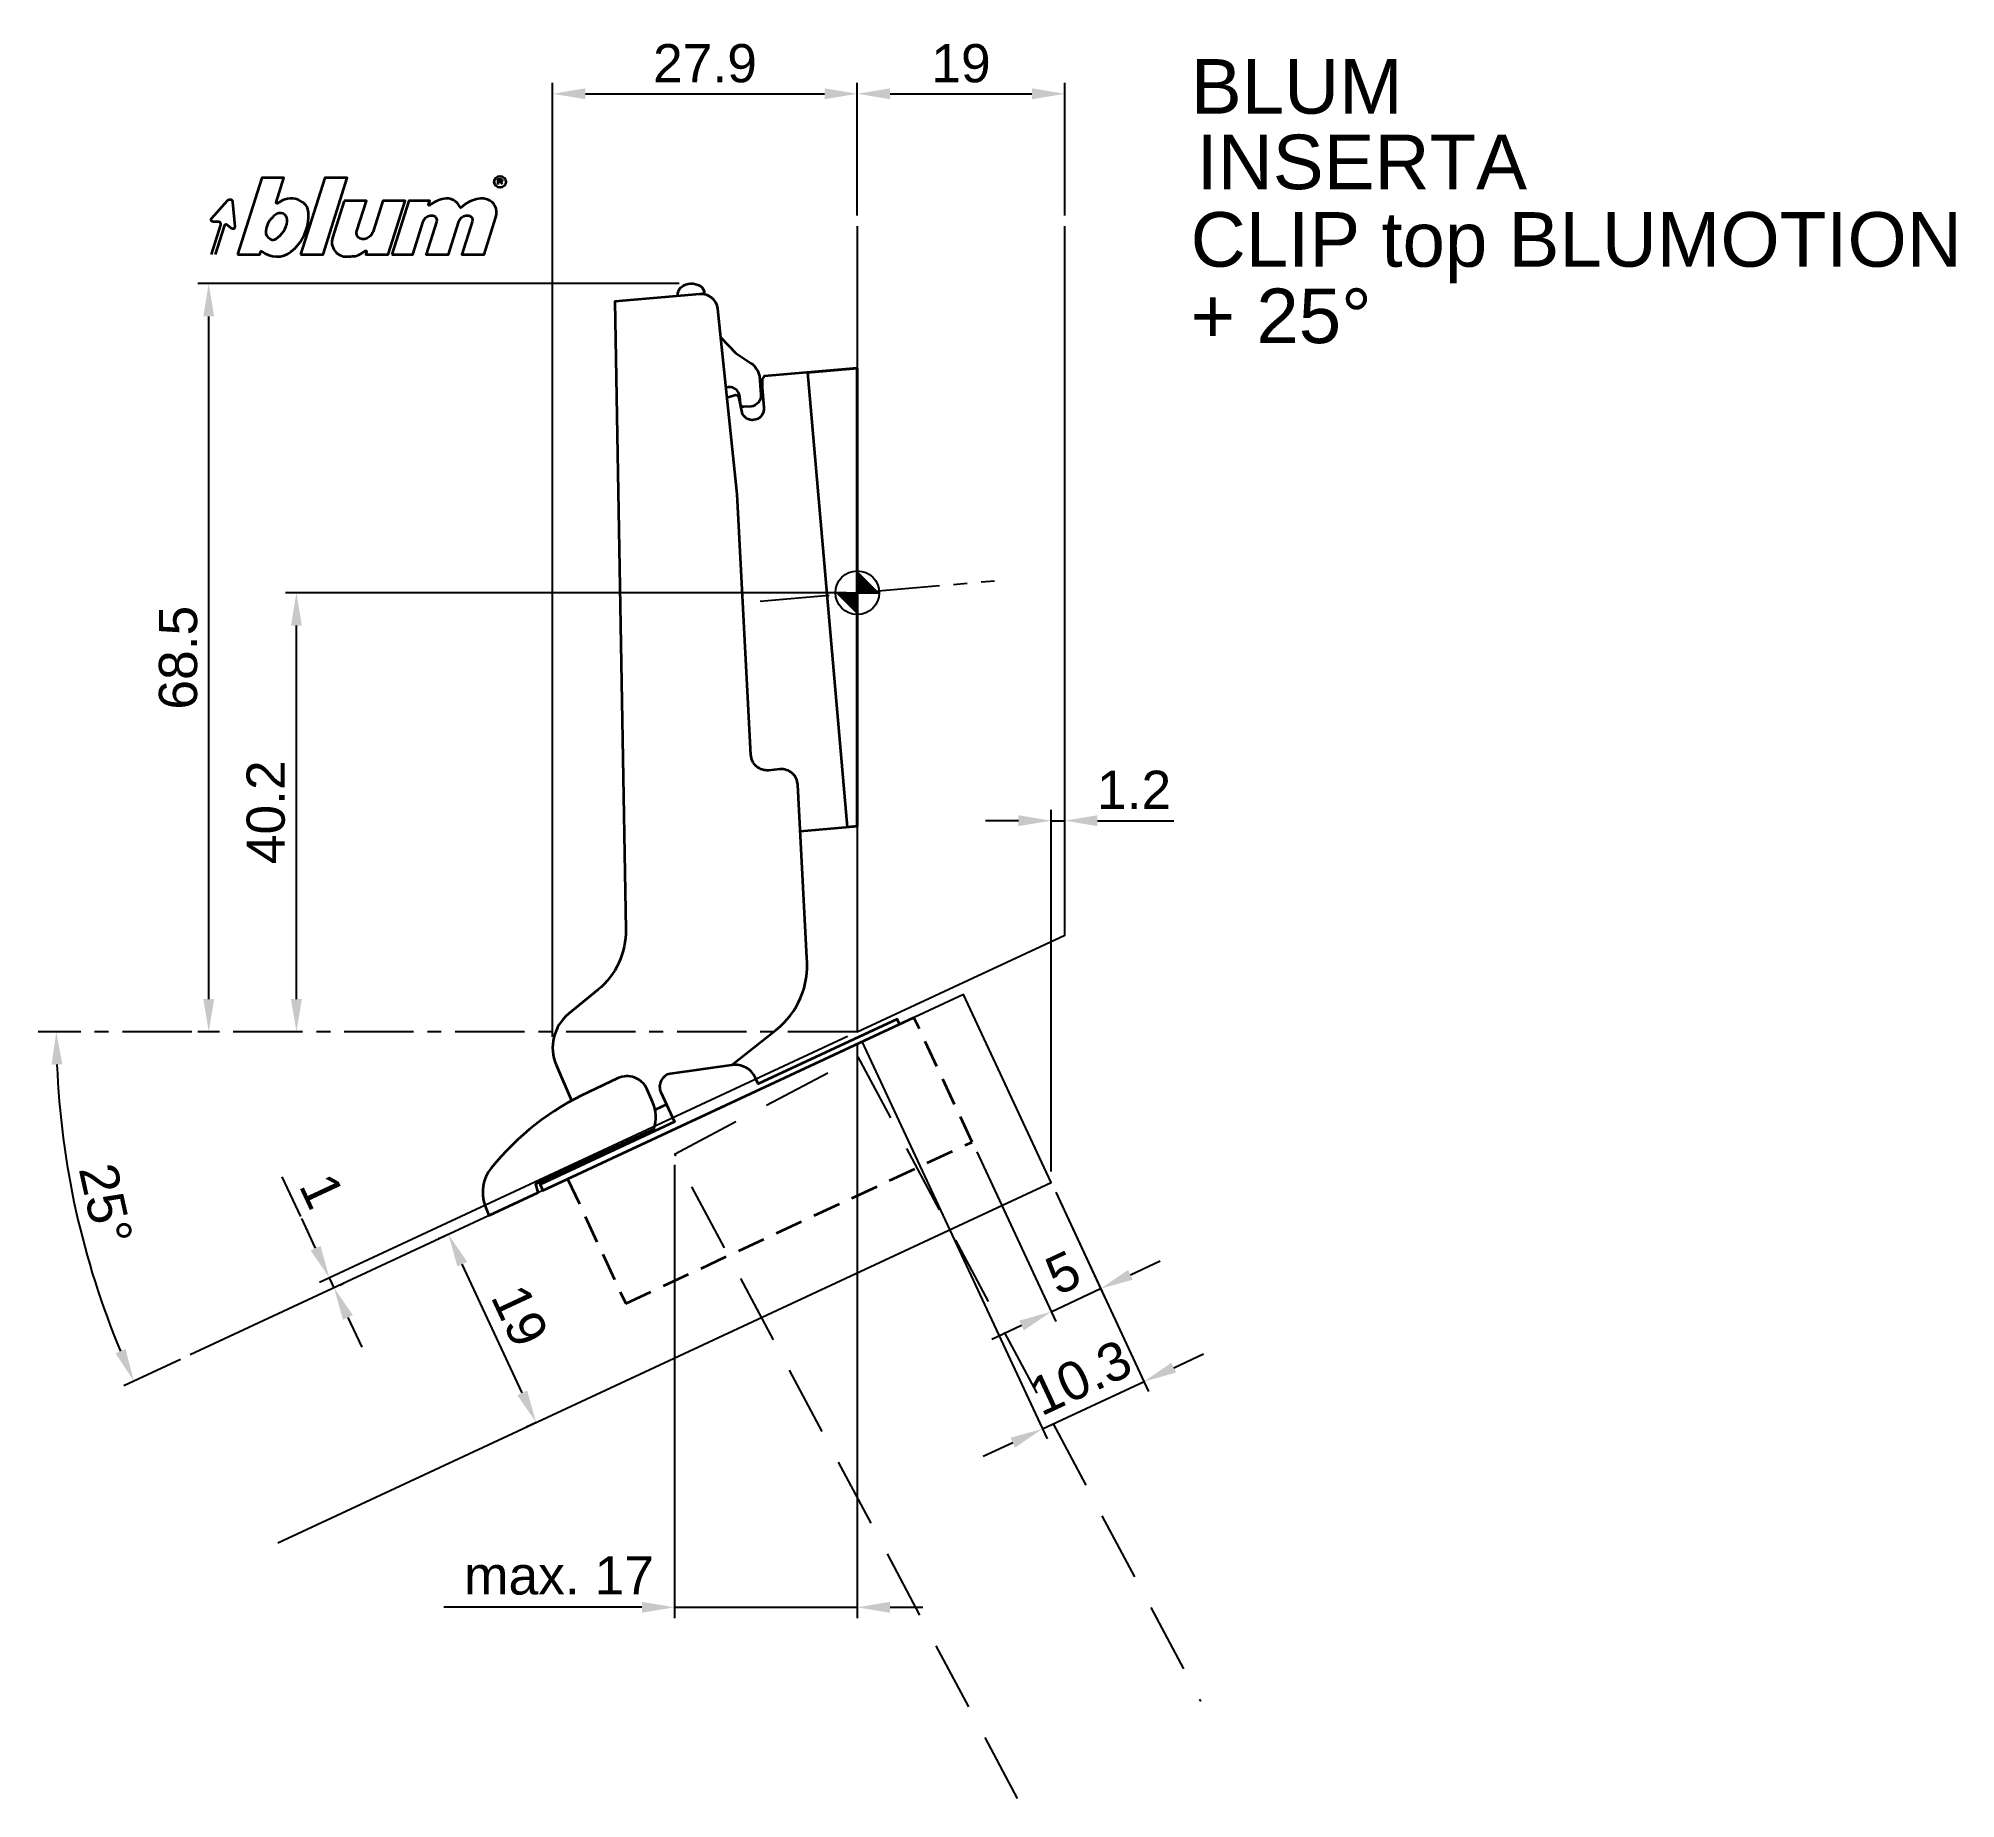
# Model space of a CAD drawing. Extents: x -75 to 101, y -110 to 51.
import ezdxf

# ---------------------------------------------------------------- set-up
doc = ezdxf.new("R2010")
doc.units = 0
doc.header["$PDMODE"] = 35
doc.header["$PDSIZE"] = 5
doc.linetypes.add('MITTE', pattern=[50.8, 31.75, -6.35, 6.35, -6.35])
doc.linetypes.add('STRICHLINIE', pattern=[19.05, 12.7, -6.35])
doc.layers.get('Defpoints').update_dxf_attribs({"linetype": 'CONTINUOUS'})
doc.layers.add('1', color=2, linetype='CONTINUOUS')
doc.layers.add('5', color=1, linetype='CONTINUOUS')
doc.layers.add('6', color=3, linetype='CONTINUOUS', lineweight=35)
doc.styles.add('Beschlag', font='ARIAL.TTF')
doc.dimstyles.new('Beschlag', dxfattribs={"dimtxt": 3.5, "dimasz": 3, "dimexe": 1, "dimexo": 1, "dimgap": 1, "dimtad": 1, "dimdec": 1, "dimdsep": 46, "dimtxsty": 'Beschlag', "dimcen": 2, "dimclrd": 256, "dimclre": 256, "dimclrt": 256, "dimadec": 1, "dimazin": 2, "dimtfac": 0.71, "dimtdec": 1, "dimtix": 1, "dimtmove": 2, "dimatfit": 0, "dimfxl": 0, "dimtolj": 1, "dimlwd": -1, "dimlwe": -1, "dimarcsym": 0})

# ---------------------------------------------------------------- blocks, each defined once
blk = doc.blocks.new('NullPunkt')
at = {"layer": '5'}
for points in [[(0, 2), (0, -2)], [(-2, 0), (2, 0)]]:
    blk.add_lwpolyline(points, dxfattribs=at)
blk.add_circle((0, 0), 2, dxfattribs=at)
for points in [[(0, 0), (-2, 0), (0, 2)], [(0, 0), (2, 0), (0, -2)]]:
    blk.add_solid(points, dxfattribs=at)
blk = doc.blocks.new('*D1')
at = {"layer": '1'}
for p, q in [((-16.32, 28.32), (-60.4, 28.32)), ((-59.4, -37.22), (-59.4, 25.32)), ((-59.27, -40.22), (-60.4, -40.22))]:
    blk.add_line(p, q, dxfattribs=at)
for points in [[(-59.9, 25.32), (-58.9, 25.32), (-59.4, 28.32)], [(-59.9, -37.22), (-58.9, -37.22), (-59.4, -40.22)]]:
    blk.add_solid(points, dxfattribs=at)
at = {"layer": 'Defpoints', "color": 0}
for p in [(-59.4, 28.32), (-15.32, 28.32), (-58.27, -40.22)]:
    blk.add_point(p, dxfattribs=at)
at = {"layer": '1', "insert": (-62.19, -5.95), "char_height": 3.5, "attachment_point": 5, "rotation": 90, "style": 'Beschlag'}
blk.add_mtext('\\A1;68.5', dxfattribs=at)
blk = doc.blocks.new('*D2')
at = {"layer": '1'}
for p, q in [((-1, 0), (-52.37, 0)), ((-51.37, -37.22), (-51.37, -3)), ((-51.91, -40.22), (-52.37, -40.22))]:
    blk.add_line(p, q, dxfattribs=at)
for points in [[(-51.87, -3), (-50.87, -3), (-51.37, 0)], [(-51.87, -37.22), (-50.87, -37.22), (-51.37, -40.22)]]:
    blk.add_solid(points, dxfattribs=at)
at = {"layer": 'Defpoints', "color": 0}
for p in [(-51.37, 0), (0, 0), (-50.91, -40.22)]:
    blk.add_point(p, dxfattribs=at)
at = {"layer": '1', "insert": (-54.16, -20.11), "char_height": 3.5, "attachment_point": 5, "rotation": 90, "style": 'Beschlag'}
blk.add_mtext('\\A1;40.2', dxfattribs=at)
blk = doc.blocks.new('*D3')
at = {"layer": '1'}
for p, q in [((-27.9, -40.67), (-27.9, 46.71)), ((-24.9, 45.71), (-3, 45.71)), ((0, 34.57), (0, 46.71))]:
    blk.add_line(p, q, dxfattribs=at)
for points in [[(-24.9, 46.21), (-24.9, 45.21), (-27.9, 45.71)], [(-3, 46.21), (-3, 45.21), (0, 45.71)]]:
    blk.add_solid(points, dxfattribs=at)
at = {"layer": 'Defpoints', "color": 0}
for p in [(0, 45.71), (0, 33.57), (-27.9, -41.67)]:
    blk.add_point(p, dxfattribs=at)
at = {"layer": '1', "insert": (-13.95, 48.49), "char_height": 3.5, "attachment_point": 5, "style": 'Beschlag'}
blk.add_mtext('\\A1;27.9', dxfattribs=at)
blk = doc.blocks.new('*D4')
at = {"layer": '1'}
for p, q in [((0, 34.57), (0, 46.71)), ((3, 45.71), (16, 45.71)), ((19, 34.57), (19, 46.71))]:
    blk.add_line(p, q, dxfattribs=at)
for points in [[(3, 46.21), (3, 45.21), (0, 45.71)], [(16, 46.21), (16, 45.21), (19, 45.71)]]:
    blk.add_solid(points, dxfattribs=at)
at = {"layer": 'Defpoints', "color": 0}
for p in [(19, 45.71), (0, 33.57), (19, 33.57)]:
    blk.add_point(p, dxfattribs=at)
at = {"layer": '1', "insert": (9.5, 48.49), "char_height": 3.5, "attachment_point": 5, "style": 'Beschlag'}
blk.add_mtext('\\A1;19', dxfattribs=at)
blk = doc.blocks.new('*D5')
at = {"layer": '1'}
for p, q in [((14.75, -20.88), (11.75, -20.88)), ((17.75, -53.01), (17.75, -19.88)), ((17.75, -20.88), (19, -20.88)), ((19, -21.08), (19, -19.88)), ((22, -20.88), (25, -20.88))]:
    blk.add_line(p, q, dxfattribs=at)
for points in [[(14.75, -20.38), (14.75, -21.38), (17.75, -20.88)], [(22, -20.38), (22, -21.38), (19, -20.88)]]:
    blk.add_solid(points, dxfattribs=at)
at = {"layer": 'Defpoints', "color": 0}
for p in [(19, -20.88), (19, -22.08), (17.75, -54.01)]:
    blk.add_point(p, dxfattribs=at)
at = {"layer": '1', "insert": (25.35, -18.05), "char_height": 3.5, "attachment_point": 5, "style": 'Beschlag'}
blk.add_mtext('\\A1;1.2', dxfattribs=at)
blk = doc.blocks.new('*D6')
at = {"layer": '1'}
for p, q in [((0, -41.22), (0, -93.94)), ((-16.73, -52.42), (-16.73, -93.94)), ((-19.73, -92.94), (-22.73, -92.94)), ((-16.73, -92.94), (0, -92.94)), ((3, -92.94), (6, -92.94))]:
    blk.add_line(p, q, dxfattribs=at)
for points in [[(-19.73, -92.44), (-19.73, -93.44), (-16.73, -92.94)], [(3, -92.44), (3, -93.44), (0, -92.94)]]:
    blk.add_solid(points, dxfattribs=at)
at = {"layer": 'Defpoints', "color": 0}
for p in [(0, -40.22), (-16.73, -51.42), (0, -92.94)]:
    blk.add_point(p, dxfattribs=at)
at = {"layer": '1', "insert": (-27.32, -90.04), "char_height": 3.5, "attachment_point": 5, "style": 'Beschlag'}
blk.add_mtext('\\A1;max. 17', dxfattribs=at)
blk = doc.blocks.new('*D7')
at = {"layer": '1'}
for p, q in [((10.94, -51.23), (18.18, -66.77)), ((18.17, -54.91), (22.71, -64.66)), ((25.01, -62.48), (27.73, -61.21)), ((17.76, -65.86), (22.29, -63.75)), ((15.04, -67.13), (12.32, -68.4))]:
    blk.add_line(p, q, dxfattribs=at)
for points in [[(24.8, -62.03), (25.22, -62.93), (22.29, -63.75)], [(14.83, -66.68), (15.25, -67.58), (17.76, -65.86)]]:
    blk.add_solid(points, dxfattribs=at)
at = {"layer": 'Defpoints', "color": 0}
for p in [(10.51, -50.32), (17.75, -54.01), (22.29, -63.75)]:
    blk.add_point(p, dxfattribs=at)
at = {"layer": '1', "insert": (18.85, -62.29), "char_height": 3.5, "attachment_point": 5, "rotation": 25, "style": 'Beschlag'}
blk.add_mtext('\\A1;5', dxfattribs=at)
blk = doc.blocks.new('*D8')
at = {"layer": '1'}
for p, q in [((0.42, -41.12), (17.38, -77.5)), ((18.17, -54.91), (26.68, -73.16)), ((28.98, -70.99), (31.7, -69.72)), ((16.96, -76.59), (26.26, -72.26)), ((14.24, -77.86), (11.52, -79.13))]:
    blk.add_line(p, q, dxfattribs=at)
for points in [[(28.77, -70.53), (29.19, -71.44), (26.26, -72.26)], [(14.03, -77.41), (14.45, -78.31), (16.96, -76.59)]]:
    blk.add_solid(points, dxfattribs=at)
at = {"layer": 'Defpoints', "color": 0}
for p in [(0, -40.22), (17.75, -54.01), (26.26, -72.26)]:
    blk.add_point(p, dxfattribs=at)
at = {"layer": '1', "insert": (20.43, -71.9), "char_height": 3.5, "attachment_point": 5, "rotation": 25, "style": 'Beschlag'}
blk.add_mtext('\\A1;10.3', dxfattribs=at)
blk = doc.blocks.new('*D9')
at = {"layer": '1'}
for p, q in [((-37.03, -58.59), (-38.35, -59.2)), ((-30.68, -73.29), (-36.18, -61.5)), ((-29.42, -76.01), (-30.32, -76.43))]:
    blk.add_line(p, q, dxfattribs=at)
for points in [[(-35.73, -61.29), (-36.63, -61.71), (-37.45, -58.78)], [(-30.23, -73.08), (-31.14, -73.5), (-29.42, -76.01)]]:
    blk.add_solid(points, dxfattribs=at)
at = {"layer": 'Defpoints', "color": 0}
for p in [(-37.45, -58.78), (-36.12, -58.16), (-28.51, -75.58)]:
    blk.add_point(p, dxfattribs=at)
at = {"layer": '1', "insert": (-30.91, -66.22), "char_height": 3.5, "attachment_point": 5, "rotation": 295, "style": 'Beschlag'}
blk.add_mtext('\\A1;19', dxfattribs=at)
blk = doc.blocks.new('*D10')
at = {"layer": '1'}
for p, q in [((-0.91, -40.64), (-49.25, -63.18)), ((-49.61, -60.04), (-50.88, -57.32)), ((-47.92, -63.67), (-48.35, -62.76)), ((-47.39, -63.42), (-47.02, -63.25)), ((-46.65, -66.39), (-45.39, -69.11))]:
    blk.add_line(p, q, dxfattribs=at)
for points in [[(-49.16, -59.83), (-50.07, -60.25), (-48.35, -62.76)], [(-46.2, -66.18), (-47.11, -66.6), (-47.92, -63.67)]]:
    blk.add_solid(points, dxfattribs=at)
at = {"layer": 'Defpoints', "color": 0}
for p in [(0, -40.22), (-48.35, -62.76), (-48.3, -63.85)]:
    blk.add_point(p, dxfattribs=at)
at = {"layer": '1', "insert": (-49.03, -54.79), "char_height": 3.5, "attachment_point": 5, "rotation": 295, "style": 'Beschlag'}
blk.add_mtext('\\A1;1', dxfattribs=at)
blk = doc.blocks.new('Logo_BLUM')
at = {"layer": '6', "color": 20, "linetype": 'Continuous'}
for points in [[(2.39, 0), (4.43, 0), (4.52, 0.26, -0.512391), (4.62, 0.29, 0.357881), (7.3, 0.25, 0.116336), (8.5, 1.76, 0.127435), (8.89, 3.85, 0.227045), (8.36, 4.79, 0.273775), (6.5, 4.93), (6.04, 4.67, -0.689828), (5.94, 4.76), (6.65, 7), (4.61, 7)], [(5.59, 3.39, 0.16703), (4.99, 2.14, 0.322673), (5.41, 1.39, 0.260102), (5.93, 1.42, 0.211929), (6.95, 3, 0.250706), (6.73, 3.62, 0.316796), (6.01, 3.72, 0.086595)], [(12.15, 4.9), (11.09, 1.53, 0.527578), (12.44, -0.2, -0.003338), (13.06, -0.17, 0.131781), (13.63, 0.02), (14.12, 0.32, -0.706223), (14.22, 0.24), (14.15, 0), (16.19, 0), (17.75, 4.9), (15.7, 4.9), (14.81, 2.11, -0.253672), (14.11, 1.42, -0.127823), (13.72, 1.42, -0.447747), (13.33, 2.15), (14.2, 4.9)], [(16.53, 0), (18.44, 0), (19.39, 3, -0.282196), (20.04, 3.56, -0.141376), (20.38, 3.52, -0.3938), (20.62, 2.99), (19.67, 0), (21.72, 0), (22.67, 3, -0.282189), (23.31, 3.56, -0.141385), (23.65, 3.52, -0.393792), (23.89, 2.99), (22.94, 0), (24.99, 0), (26.07, 3.42, 0.424526), (25.18, 5.07, 0.098115), (24.64, 5.11, 0.114777), (23.24, 4.6), (22.89, 4.28, -0.522588), (22.79, 4.31, 0.36711), (21.28, 5.09, 0.102012), (20, 4.5, -0.748324), (19.89, 4.58), (20, 4.9), (18.08, 4.9)]]:
    blk.add_lwpolyline(points, format="xyb", close=True, dxfattribs=at)
blk.add_lwpolyline([(8.18, 0), (10.23, 0), (12.45, 7), (10.4, 7)], close=True, dxfattribs=at)
for points in [[(26.26, 6.4), (26.26, 6.9), (26.52, 6.9, -0.975005), (26.53, 6.67, 0.014563), (26.45, 6.67), (26.26, 6.67), (26.45, 6.67), (26.52, 6.6), (26.57, 6.53), (26.62, 6.42)], [(0, 0), (0.86, 2.7, 0.480207), (0.67, 2.98), (0.19, 2.97, -0.689229), (0.05, 3.33), (1.49, 4.95, -0.685285), (1.94, 4.79), (2.15, 2.54, -0.636083), (1.84, 2.36), (1.47, 2.68, 0.560356), (1.16, 2.59), (0.34, 0)]]:
    blk.add_lwpolyline(points, format="xyb", dxfattribs=at)
blk.add_circle((26.44, 6.65), 0.527, dxfattribs=at)
blk = doc.blocks.new('*D24')
at = {"layer": '1'}
blk.add_line((-62, -70.23), (-67.17, -72.64), dxfattribs=at)
blk.add_arc((2.36, -40.22), 75.72, 182.2701, 202.7299, dxfattribs=at)
for points in [[(-73.8, -43.23), (-72.8, -43.21), (-73.36, -40.22)], [(-67.02, -69.27), (-67.94, -69.68), (-66.26, -72.22)]]:
    blk.add_solid(points, dxfattribs=at)
at = {"layer": 'Defpoints', "color": 0}
for p in [(9.72, -36.79), (-75.01, -40.22), (0, -40.22), (-72.56, -51.19), (-61.1, -69.81)]:
    blk.add_point(p, dxfattribs=at)
at = {"layer": '1', "insert": (-68.84, -56), "char_height": 3.5, "attachment_point": 5, "rotation": 282.5, "style": 'Beschlag'}
blk.add_mtext('\\A1;25°', dxfattribs=at)

msp = doc.modelspace()

# ---------------------------------------------------------------- linework, layer by layer
at = {"layer": '1'}
for p, q in [((25, -20.88), (29, -20.88)), ((-50.97, -57.15), (-52.66, -53.52)), ((-22.73, -92.94), (-37.86, -92.94))]:
    msp.add_line(p, q, dxfattribs=at)
at = {"layer": '5', "linetype": 'MITTE', "ltscale": 0.2}
for p, q in [((-8.91, -0.78), (12.58, 1.1)), ((0, -40.22), (-75.01, -40.22))]:
    msp.add_line(p, q, dxfattribs=at)
at = {"layer": '5'}
for points in [[(0, 33.57), (0, -40.22), (19, -31.36), (19, 33.57)], [(-53.07, -87.03), (17.75, -54.01), (9.72, -36.79), (-61.1, -69.81)]]:
    msp.add_lwpolyline(points, dxfattribs=at)
at = {"layer": '5', "linetype": 'STRICHLINIE', "ltscale": 0.5}
msp.add_lwpolyline([(14.68, -110.47), (-16.73, -51.42), (0.05, -42.5), (31.45, -101.55)], dxfattribs=at)
at = {"layer": '6'}
msp.add_line((-17.47, -46.87), (-18.52, -47.36), dxfattribs=at)
for points in [[(-16.44, 27.17), (-16.44, 27.18, -0.303388), (-15.91, 28.15, -0.299266), (-14.2, 27.98), (-13.98, 27.57), (-14.15, 27.38), (-14.12, 27.35)], [(-11.52, -43.28), (-7.44, -40.04, 0.253891), (-4.62, -33.43), (-5.45, -17.59, 0.424475), (-7.08, -16.17), (-8.12, -16.27, -0.424475), (-9.75, -14.85), (-11, 9.03), (-12.78, 26.02, 0.409111), (-14.41, 27.35), (-22.2, 26.67), (-21.2, -30.84, -0.229031), (-23.75, -36.38), (-26.44, -38.58, 0.334595), (-27.57, -43.26), (-26.16, -46.52)], [(-12.51, 23.39), (-11.12, 21.96), (-9.76, 21.04, -0.198988), (-8.97, 19.85), (-8.83, 18.16, -0.414108), (-9.73, 17.07), (-10.38, 17.02, -0.41444), (-10.71, 17.29), (-10.77, 17.98, 0.487382), (-12.03, 18.8, 0.405784)], [(-5.23, -21.84), (0, -21.38), (0, 20.58), (-8.52, 19.83), (-8.72, 19.56), (-8.72, 18.8), (-8.56, 16.95, -0.806523), (-10.5, 16.35), (-10.82, 17.84, 0.360483), (-11.15, 18.1), (-11.93, 17.85)], [(3.87, -39.52), (3.66, -39.06), (-9.07, -45), (-9.35, -44.4, 0.312987), (-11.32, -43.25), (-17.14, -44.06, 0.486363), (-17.99, -45.74), (-16.73, -48.46), (-16.73, -48.46), (-29.05, -54.21), (-28.8, -54.75), (5.19, -38.9)]]:
    msp.add_lwpolyline(points, format="xyb", dxfattribs=at)
for points in [[(-4.56, 20.18), (0, 20.58), (0, -21.38), (-0.92, -21.46)], [(-4.56, 20.18), (-0.92, -21.46)]]:
    msp.add_lwpolyline(points, dxfattribs=at)
at = {"layer": '6', "linetype": 'STRICHLINIE', "ltscale": 0.2}
msp.add_lwpolyline([(-26.53, -53.69), (-21.21, -65.11), (10.51, -50.32), (5.19, -38.9)], dxfattribs=at)
at = {"layer": '6', "flags": 128}
msp.add_lwpolyline([(-19.27, -45.45, 0.414214), (-21.93, -44.48), (-24.63, -45.74, 0.114125), (-33.54, -52.72, 0.262579), (-34.1, -56.11), (-33.75, -57.06), (-29.22, -54.95), (-29.43, -54.16), (-18.64, -49.13, 0.191102), (-18.75, -46.63), (-19.27, -45.45)], format="xyb", dxfattribs=at)

# ---------------------------------------------------------------- block references
at = {"layer": '1'}
msp.add_blockref('Logo_BLUM', (-59.16, 31), dxfattribs=at)
at = {"layer": '5', "rotation": 90}
msp.add_blockref('NullPunkt', (0, 0), dxfattribs=at)

# ---------------------------------------------------------------- texts
at = {"layer": '1', "linetype": 'Continuous', "style": 'Beschlag'}
for s, p in [('BLUM', (30.55, 43.89)), ('CLIP top BLUMOTION', (30.53, 29.87)), ('+ 25%%D', (30.53, 22.87))]:
    msp.add_text(s, height=5, dxfattribs=at).set_placement(p)
at = {"layer": '1', "insert": (31.07, 41.97), "char_height": 5, "width": 110.7908, "attachment_point": 1, "style": 'Beschlag'}
msp.add_mtext('INSERTA', dxfattribs=at)

# ---------------------------------------------------------------- dimensions: what is measured, and where the dimension line sits
at = {"layer": '1'}
for base, p1, p2, angle, picture, middle in [((0, 45.71), (-27.9, -41.67), (0, 33.57), 180, '*D3', (-13.95, 48.49)), ((19, 45.71), (0, 33.57), (19, 33.57), 180, '*D4', (9.5, 48.49)), ((-59.4, 28.32), (-58.27, -40.22), (-15.32, 28.32), 90, '*D1', (-62.19, -5.95)), ((-51.37, 0), (-50.91, -40.22), (0, 0), 90, '*D2', (-54.16, -20.11)), ((26.26, -72.26), (0, -40.22), (17.75, -54.01), 25, '*D8', (20.43, -71.9)), ((22.29, -63.75), (10.51, -50.32), (17.75, -54.01), 25, '*D7', (18.85, -62.29)), ((-37.45, -58.78), (-28.51, -75.58), (-36.12, -58.16), 115, '*D9', (-30.91, -66.22))]:
    dim = msp.add_linear_dim(base=base, p1=p1, p2=p2, angle=angle, dimstyle='Beschlag', dxfattribs=at)
    dim.commit()
    dim.dimension.update_dxf_attribs({"geometry": picture, "text_midpoint": middle})
for base, p1, p2, angle, picture, middle in [((18.997, -20.8779), (17.7487, -54.0073), (18.997, -22.079), 180, '*D5', (25.3511, -18.0518)), ((-48.35, -62.76), (-48.3, -63.85), (0, -40.22), 115, '*D10', (-49.03, -54.79))]:
    dim = msp.add_linear_dim(base=base, p1=p1, p2=p2, angle=angle, dimstyle='Beschlag', dxfattribs=at)
    dim.commit()
    dim.dimension.update_dxf_attribs({"geometry": picture, "text_midpoint": middle, "dimtype": 160})
dim = msp.add_angular_dim_2l(base=(-72.56, -51.19), line1=((9.72, -36.79), (-61.1, -69.81)), line2=((0, -40.22), (-75.01, -40.22)), dimstyle='Beschlag', dxfattribs=at)
dim.commit()
dim.dimension.update_dxf_attribs({"geometry": '*D24', "text_midpoint": (-68.84, -56)})
dim = msp.add_linear_dim(base=(0, -92.94), p1=(-16.73, -51.42), p2=(0, -40.22), angle=180, text='max. 17', dimstyle='Beschlag', dxfattribs=at)
dim.commit()
dim.dimension.update_dxf_attribs({"geometry": '*D6', "text_midpoint": (-27.32, -90.04), "dimtype": 160})

doc.saveas('drawing.dxf')
